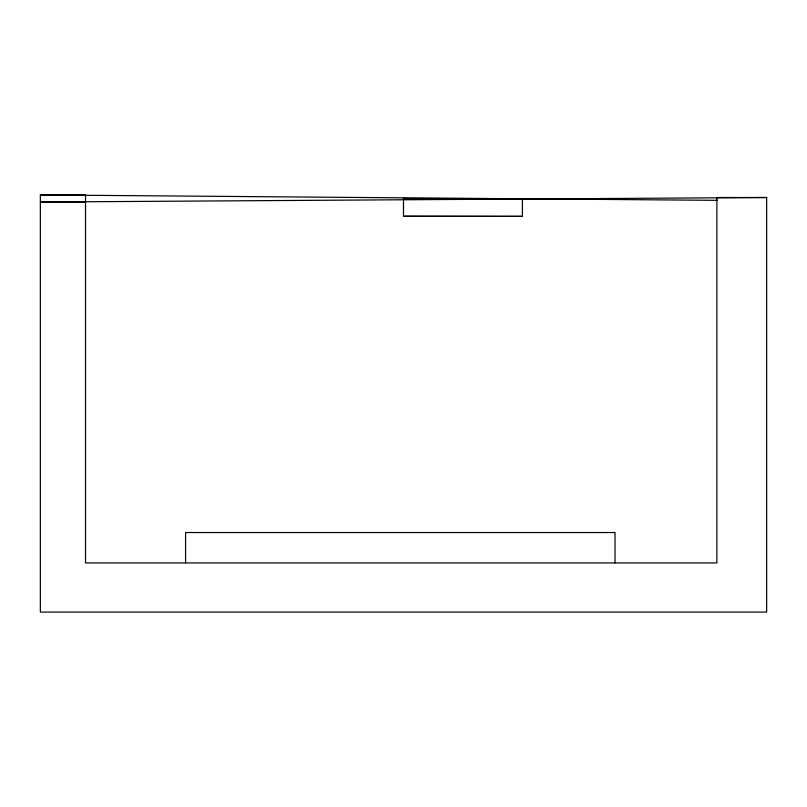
<?xml version="1.0" encoding="UTF-8"?>
<svg xmlns="http://www.w3.org/2000/svg" width="807" height="807" viewBox="0 0 807 807"><rect width="100%" height="100%" fill="white"/><g stroke="black" fill="none" stroke-linecap="round" stroke-linejoin="round"><path stroke-width="1.21" d="M522.422 198.633L522.411 216.367L403.49 216.266L403.5 198.532L522.422 198.633L403.5 198.804M766.65 197.513L716.868 197.513L716.868 562.923L85.512 562.923L85.512 194.921L40.35 194.921L40.35 612.079L766.65 612.079L766.65 197.513L40.35 202.032L85.512 202.032M40.35 194.921L717.504 200.348M615.025 562.923L615.025 532.529L185.58 532.529L185.58 562.923M522.411 216.367L403.49 216.266M403.5 197.836L403.5 199.773"/></g></svg>
